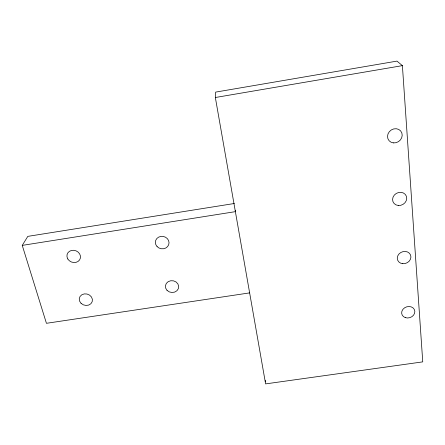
<?xml version="1.0" encoding="UTF-8"?>
<svg xmlns="http://www.w3.org/2000/svg" width="445" height="445" viewBox="0 0 445 445"><rect width="100%" height="100%" fill="white"/><g stroke="black" fill="none" stroke-linecap="round" stroke-linejoin="round"><path stroke-width="0.67" d="M215.347 97.511L215.619 92.115L396.968 61.11L402.397 65.638L422.75 361.874L265.609 383.89L215.347 97.511L402.397 65.638M249.639 292.888L46.436 323.309L22.25 245.384L27.807 236.373L234.387 203.493M22.25 245.384L235.377 211.648L235.327 210.268M265.303 380.425L265.426 381.81M405.3 317.624A6.697 5.629 -18.1 0 0 414.835 311.311A6.697 5.629 -18.1 0 0 404.6 307.812A6.697 5.629 -18.1 0 0 405.3 317.624M402.753 263.69A6.953 6.013 -21.9 0 0 410.568 255.024A6.953 6.013 -21.9 0 0 398.97 253.989A6.953 6.013 -21.9 0 0 402.753 263.69M398.275 205.484A7.248 6.425 -27.5 0 0 406.352 196.173A7.248 6.425 -27.5 0 0 394.326 195.066A7.248 6.425 -27.5 0 0 398.275 205.484M393.458 142.895A7.587 6.853 -36 0 0 401.807 132.866A7.587 6.853 -36 0 0 389.33 131.675A7.587 6.853 -36 0 0 393.458 142.895M167.031 290.34A6.664 5.907 7.2 0 0 178.339 288.666A6.664 5.907 7.2 0 0 170.763 280.739A6.664 5.907 7.2 0 0 167.031 290.34M157.068 246.552A6.859 6.23 10.7 0 0 168.683 244.778A6.859 6.23 10.7 0 0 160.84 236.412A6.859 6.23 10.7 0 0 157.068 246.552M81.079 303.34A6.669 5.746 15.8 0 0 92.187 301.693A6.669 5.746 15.8 0 0 84.25 293.906A6.669 5.746 15.8 0 0 81.079 303.34M67.785 258.957A6.886 6.035 20.1 0 0 79.549 259.986A6.886 6.035 20.1 0 0 73.792 250.296A6.886 6.035 20.1 0 0 67.785 258.957"/></g></svg>
